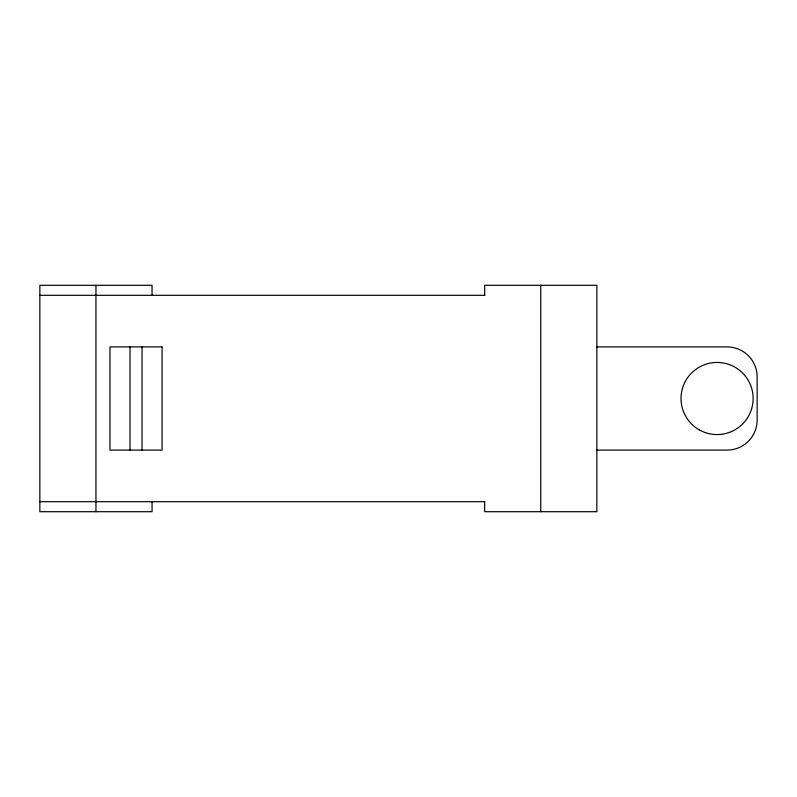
<?xml version="1.0" encoding="UTF-8"?>
<svg xmlns="http://www.w3.org/2000/svg" width="797" height="797" viewBox="0 0 797 797"><rect width="100%" height="100%" fill="white"/><g stroke="black" fill="none" stroke-linecap="round" stroke-linejoin="round"><path stroke-width="1.2" d="M39.85 295.308L484.875 295.308M596.863 346.904L727.093 346.904A30.057 30.057 0 0 1 757.15 376.961L757.15 420.039A30.057 30.057 0 0 1 727.093 450.096L596.863 450.096M39.85 501.692L484.875 501.692M540.755 285.296L540.755 511.704M484.656 295.308L484.656 285.296L596.863 285.296L596.863 511.704L484.656 511.704L484.656 501.692M152.058 295.308L152.058 285.296L39.85 285.296L39.85 511.704L152.058 511.704L152.058 501.692M142.035 346.904L142.035 450.096M130.011 346.904L130.011 450.096M95.949 285.296L95.949 511.704M162.07 346.904L109.976 346.904L109.976 450.096L162.07 450.096L162.07 346.904M699.049 429.732A36.064 36.064 0 0 0 753.145 398.5A36.064 36.064 0 0 0 699.049 367.268A36.064 36.064 0 0 0 699.049 429.732"/></g></svg>
